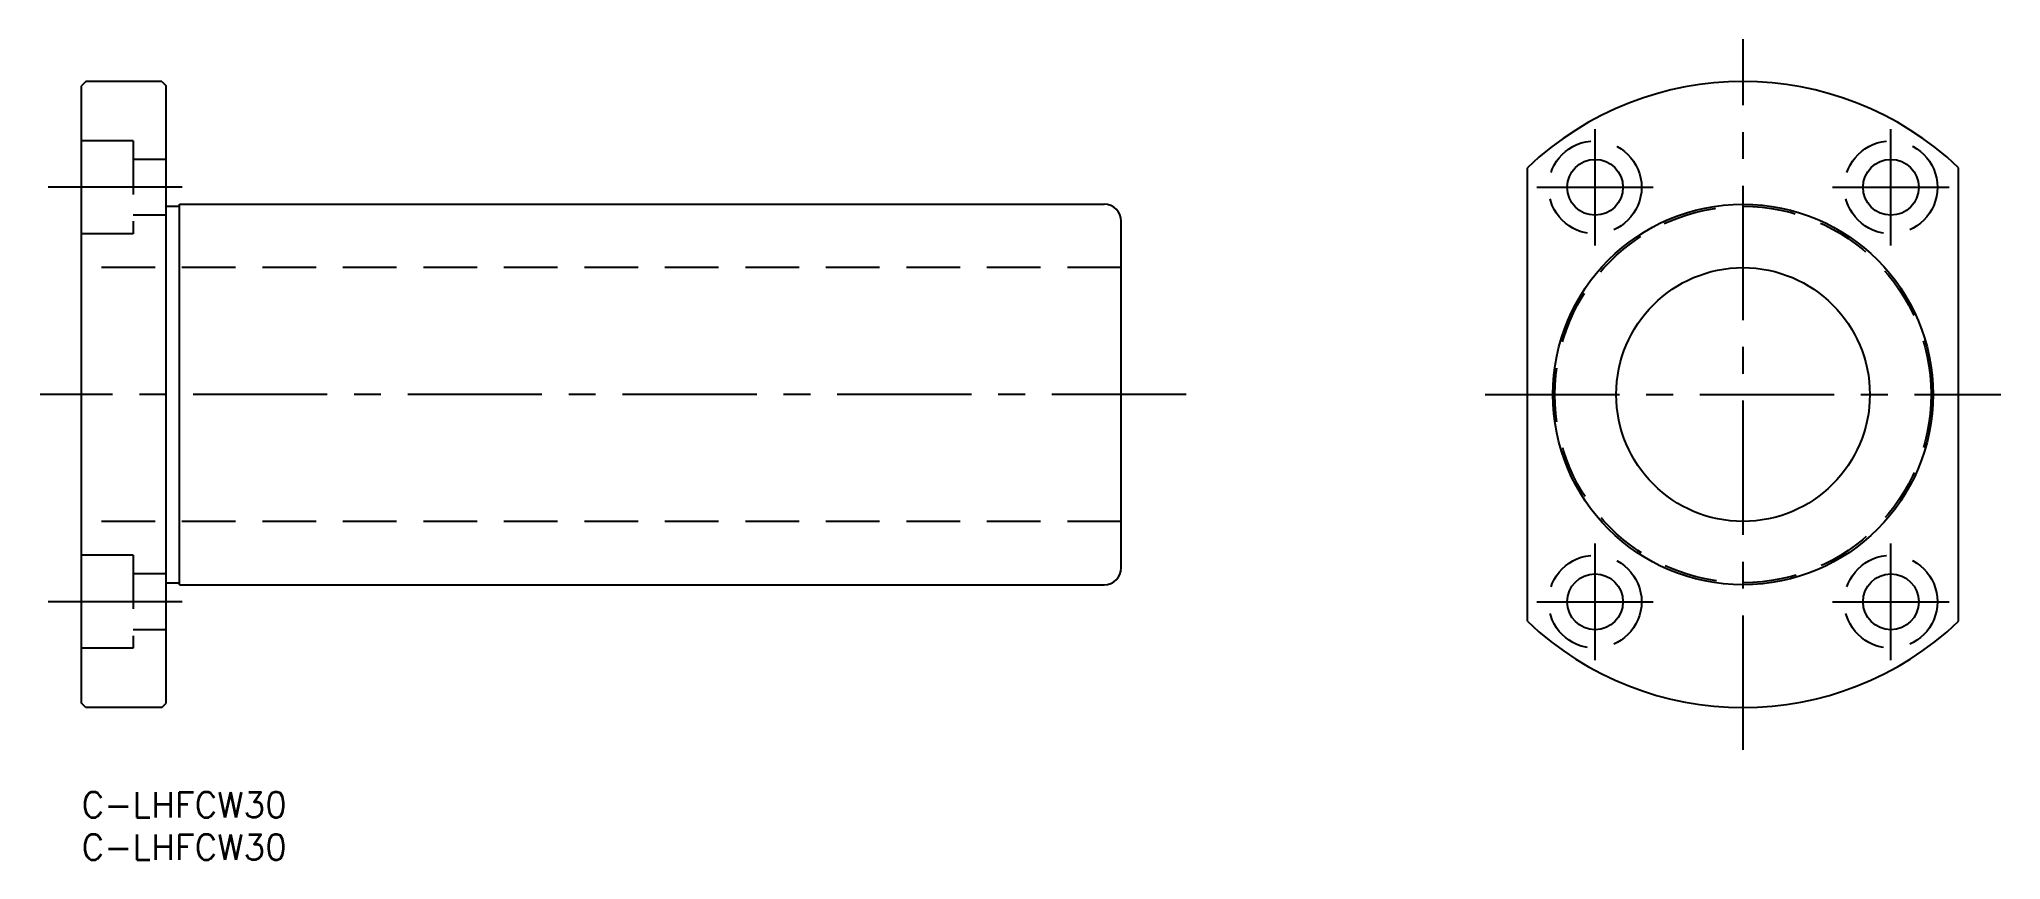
# Model space of a CAD drawing. Extents: x -5 to 227, y -8 to 89.
import ezdxf

# ---------------------------------------------------------------- set-up
doc = ezdxf.new("R2010")
doc.units = 0
doc.header["$LTSCALE"] = 0.5
doc.linetypes.add('CENTER', pattern=[50.8, 31.75, -6.35, 6.35, -6.35])
doc.linetypes.add('DASHED', pattern=[19.05, 12.7, -6.35])
for name, color, linetype in [('MSM_CENTER', 1, 'CENTER'), ('MSM_CONTINUOUS', 7, 'CONTINUOUS'), ('MSM_DASHED', 4, 'DASHED'), ('MSM_PART_NUMBER', 7, 'CONTINUOUS')]:
    doc.layers.add(name, color=color, linetype=linetype)
doc.styles.get("Standard").update_dxf_attribs({"font": 'txt.shx', "height": 3, "bigfont": 'bigfont.shx'})

# ---------------------------------------------------------------- blocks, each defined once
blk = doc.blocks.new('*U26')
at = {"layer": 'MSM_PART_NUMBER'}
blk.add_text('C-LHFCW30', height=3, dxfattribs=at).set_placement((0, -3))
blk = doc.blocks.new('*U27')
at = {"layer": 'MSM_PART_NUMBER'}
blk.add_text('C-LHFCW30', height=3, dxfattribs=at).set_placement((0, -8))

msp = doc.modelspace()

# ---------------------------------------------------------------- linework, layer by layer
at = {"layer": 'MSM_CENTER'}
for p, q in [((196.57, 5), (196.57, 89)), ((179.07, 64.61), (179.07, 78.39)), ((214.07, 64.61), (214.07, 78.39)), ((11.92, 71.5), (-5, 71.5)), ((172.17, 71.5), (185.96, 71.5)), ((207.17, 71.5), (220.96, 71.5)), ((130.68, 47), (-4.9, 47)), ((166.07, 47), (227.07, 47)), ((179.07, 15.61), (179.07, 29.39)), ((214.07, 15.61), (214.07, 29.39)), ((11.92, 22.5), (-5, 22.5)), ((172.17, 22.5), (185.96, 22.5)), ((207.17, 22.5), (220.96, 22.5))]:
    msp.add_line(p, q, dxfattribs=at)
at = {"layer": 'MSM_CONTINUOUS'}
for p, q in [((0.5, 84), (0, 83.5)), ((9.5, 84), (0.5, 84)), ((9.5, 84), (10, 83.5)), ((0, 10.5), (0, 83.5)), ((10, 10.5), (10, 83.5)), ((171.07, 20.19), (171.07, 73.81)), ((222.07, 20.19), (222.07, 73.81)), ((10, 69.25), (11.6, 69.25)), ((11.6, 69.5), (121, 69.5)), ((11.6, 24.5), (11.6, 69.5)), ((123, 26.5), (123, 67.5)), ((10, 24.75), (11.6, 24.75)), ((11.6, 24.5), (121, 24.5)), ((0.5, 10), (0, 10.5)), ((9.5, 10), (0.5, 10)), ((9.5, 10), (10, 10.5))]:
    msp.add_line(p, q, dxfattribs=at)
for centre, radius in [((179.07, 71.5), 3.3), ((214.07, 71.5), 3.3), ((196.57, 47), 22.5), ((196.57, 47), 15), ((179.07, 22.5), 3.3), ((214.07, 22.5), 3.3)]:
    msp.add_circle(centre, radius, dxfattribs=at)
for centre, radius, start, end in [((196.57, 47), 37, 46.434, 133.566), ((121, 67.5), 2, 0, 90), ((121, 26.5), 2, 270, 0), ((196.57, 47), 37, 226.434, 313.566)]:
    msp.add_arc(centre, radius, start, end, dxfattribs=at)
at = {"layer": 'MSM_DASHED'}
for p, q in [((6.1, 77), (0, 77)), ((6.1, 77), (6.1, 66)), ((10, 74.8), (6.1, 74.8)), ((10, 68.2), (6.1, 68.2)), ((6.1, 66), (0, 66)), ((123, 62), (0, 62)), ((123, 32), (0, 32)), ((6.1, 28), (0, 28)), ((6.1, 28), (6.1, 17)), ((10, 25.8), (6.1, 25.8)), ((10, 19.2), (6.1, 19.2)), ((6.1, 17), (0, 17))]:
    msp.add_line(p, q, dxfattribs=at)
for centre, radius in [((179.07, 71.5), 5.5), ((214.07, 71.5), 5.5), ((196.57, 47), 22.25), ((179.07, 22.5), 5.5), ((214.07, 22.5), 5.5)]:
    msp.add_circle(centre, radius, dxfattribs=at)

# ---------------------------------------------------------------- block references
at = {"layer": 'MSM_CONTINUOUS'}
for name in ['*U26', '*U27']:
    msp.add_blockref(name, (0, 0), dxfattribs=at)

doc.saveas('drawing.dxf')
